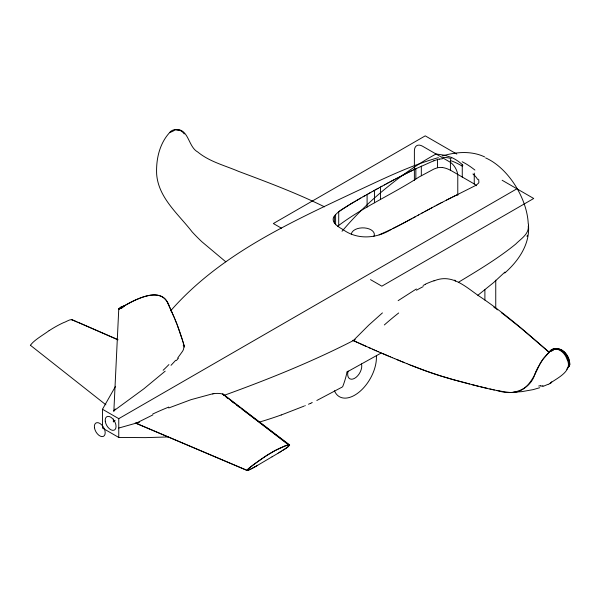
<?xml version="1.0" encoding="UTF-8"?>
<svg xmlns="http://www.w3.org/2000/svg" width="600" height="600" viewBox="0 0 600 600"><rect width="100%" height="100%" fill="white"/><g stroke="black" fill="none" stroke-linecap="round" stroke-linejoin="round"><path stroke-width="0.9" d="M114.667 421.275L113.34 421.793L113.475 418.995M113.835 411.54L118.762 309.053A12.803 7.387 0 0 1 118.988 308.782A12.217 7.058 0 0 1 119.227 308.52A11.715 6.765 0 0 1 119.49 308.272A11.288 6.518 0 0 1 119.76 308.032A10.935 6.315 0 0 1 120.045 307.808A10.658 6.15 0 0 1 120.345 307.59A10.447 6.03 0 0 1 120.66 307.38L124.185 305.918A150.757 87.037 -60 0 1 136.365 299.618L141.382 297.615M567.81 367.673C570.938 365.692 568.373 361.147 567.51 358.267C565.56 352.785 560.332 348.218 554.25 348.84M257.153 462.067L266.737 455.475L275.175 450.533L284.873 446.055L289.597 444.817L287.812 446.963A24.795 14.317 -60 0 1 287.115 447.487L277.785 453.428M551.737 381.855L550.852 382.77M534.998 373.875L535.207 373.335M534.893 374.145C530.602 388.905 513.855 395.76 499.732 391.17M535.312 373.065L535.868 371.715M272.565 456.502L258.337 464.895C241.17 474.862 246.532 469.635 256.673 462.42M535.98 371.445L537.217 368.737M282.525 450.555C290.663 445.86 292.785 442.095 281.655 447.412M72.442 320.19C71.377 318.173 65.895 322.05 63.457 322.688A121.095 69.915 -60 0 0 49.17 330.638M537.48 368.197L542.947 359.265L549.795 351.502A7.935 4.583 0 0 1 554.287 348.69M168.292 436.935L145.613 437.625L118.762 437.445L102.488 428.055L102.488 409.26L115.552 386.295M350.392 204.157C345.255 207.57 339.45 210.337 335.265 214.987C329.1 221.167 337.778 226.673 342.832 229.44C357.315 240.165 376.74 238.605 391.403 229.29M115.215 408.96L113.873 410.783L143.843 388.815L165.195 371.153M177.69 358.035L182.49 351.368A23.737 16.567 -15.7 0 0 183.578 349.178L184.012 345.397M121.297 308.138L121.657 307.95A10.29 5.94 0 0 0 122.948 307.132A10.418 6.015 0 0 0 123.233 306.907A10.62 6.127 0 0 0 123.495 306.675A10.883 6.285 0 0 0 123.743 306.428A11.228 6.48 0 0 0 123.975 306.18A11.64 6.72 0 0 0 124.185 305.918L121.657 307.95A10.447 6.03 0 0 1 121.297 308.138L120.517 308.475A11.288 6.518 0 0 1 120.105 308.632A11.715 6.765 0 0 1 119.677 308.782A12.217 7.058 0 0 1 119.227 308.918A12.803 7.387 0 0 1 118.762 309.053L120.66 307.38A10.305 5.947 0 0 1 122.085 306.63A10.418 6.015 0 0 1 122.468 306.472A10.62 6.127 0 0 1 122.88 306.315A10.883 6.285 0 0 1 123.3 306.173A11.228 6.48 0 0 1 123.735 306.038A11.64 6.72 0 0 1 124.185 305.918C136.913 298.553 163.065 284.993 169.553 307.005C173.295 315.173 176.88 323.43 179.782 331.935M342.03 231.278C356.595 214.058 372.9 198.382 390.66 184.485A290.61 167.782 -60 0 1 436.08 153.983L444.51 155.22L451.268 157.365M552.345 350.58A7.605 4.387 0 0 0 554.168 348.96C560.303 348.668 565.125 353.647 566.947 359.13C573.278 370.793 558.053 377.603 550.095 383.243M175.703 360.293L171.023 365.325M170.595 310.868C220.612 253.755 290.737 222.322 357.923 190.62C384.21 178.433 410.415 165.54 438.39 157.635M355.118 341.43L353.31 340.597L368.678 325.2L382.433 312.9M504.945 272.055L493.605 282.585L477.847 295.298M569.287 366.142C571.545 357.705 562.688 346.125 553.14 349.058A7.335 4.23 0 0 0 550.515 350.572L544.095 357.765A30.428 15.547 -55 0 0 540.225 363.27C534 376.41 527.19 394.23 509.25 392.393C490.605 390.24 472.515 384.562 454.35 379.957M504.743 273.03C518.662 260.865 530.52 243.548 528.382 224.197M337.478 226.395C362.715 207.09 392.408 194.34 418.928 177.075L433.845 169.087A36.293 20.955 0 0 1 434.482 168.825L437.535 167.745A7.23 4.17 0 0 1 440.452 167.43L442.29 167.542M113.34 421.793L115.125 420.263M567.69 368.603L566.618 369.112M398.145 300.653L416.362 288.968M340.237 210.683L338.715 211.77L338.715 225.292M340.365 210.593L349.065 204.96M262.808 458.07C261.375 459.09 239.647 474.097 249.915 469.507M263.37 457.688L266.138 455.865A121.095 69.915 -60 0 1 280.425 447.908L281.017 447.697M49.162 330.593C43.32 334.897 33.735 340.32 30.547 345.173M281.558 451.155L278.933 452.745M350.498 204.09L352.935 202.627M350.7 203.97L358.5 199.365M458.798 282.045C478.305 270.27 497.978 258.51 515.692 244.103C520.537 239.093 529.23 234.015 528.293 226.065M353.843 202.087L355.207 201.285M272.07 456.795L277.868 453.382M356.115 200.752L357.03 200.22M257.655 465.3L257.002 465.683M357.48 199.958L360.78 198.053M102.488 409.26L118.762 418.658L517.192 188.625M341.978 387.15L342.638 386.768A154.05 88.942 60 0 0 347.048 371.947M256.68 465.87L254.858 466.912M359.07 199.035L364.215 196.095M381.315 352.942L347.062 371.962M341.46 387.45L316.822 400.478M363.067 196.748L365.37 195.442M373.987 190.62L364.793 195.772M368.01 193.958L368.925 193.44M369.39 193.185L369.847 192.93M254.565 467.07L254.01 467.385M372.15 191.648L372.608 191.385M370.305 192.667L370.77 192.413M373.53 190.875L375.188 189.953M376.043 189.48L377.175 188.858M375.067 190.02L376.17 189.413M376.92 188.993L378.195 188.295M379.725 187.455L377.94 188.438M253.74 467.535L250.44 469.26M380.865 186.833L379.47 187.597M381.623 186.42L384.645 184.778M381.998 186.218L380.483 187.042L380.483 199.282M414.525 217.155L415.463 216.653M421.298 213.472L422.07 213.053M417.787 215.385L413.13 217.913M418.53 214.98L421.56 213.33M417.322 215.64L418.65 214.913M423.09 212.498L424.995 211.462M413.595 217.665L410.79 219.18M421.815 213.188L423.345 212.355M384.263 184.988L388.185 182.873M385.02 184.575L385.395 184.373M411.263 218.925L408.562 220.38M425.752 211.058L429.54 209.017M424.62 211.673L426.135 210.847M386.153 183.968L386.535 183.765M407.377 221.017L410.325 219.435M427.268 210.24L428.025 209.827M387.082 183.465L393.683 179.955M429.165 209.22L432.675 207.337M407.97 220.702L405.015 222.278M431.025 208.222L434.873 206.167M406.793 221.333L403.83 222.907M392.033 180.825L389.835 181.995M392.58 180.532L394.785 179.37M437.077 205.005L434.325 206.46M404.423 222.593L401.452 224.16M569.123 366.135L569.947 364.507L569.408 361.267M436.522 205.298L438.93 204.03M403.237 223.222L400.38 224.722M394.23 179.663L395.955 178.755M438.18 204.428L440.168 203.377M247.312 470.482L136.035 423.27L152.865 414.9M396.982 178.215L397.395 178.005M395.745 178.868L398.632 177.36M439.965 203.49L442.028 202.41M398.46 225.728L400.86 224.475M440.377 203.272L440.79 203.055M399.9 224.978L392.768 228.615M399.855 176.722L398.43 177.465M441.825 202.522L448.5 199.087M400.35 176.468L402.308 175.462M399.615 176.85L400.59 176.347M552.338 350.572L549.795 351.502A9.57 5.527 0 0 0 550.215 351.397A8.73 5.04 0 0 0 550.995 351.157A7.897 4.56 0 0 0 551.7 350.888A7.38 4.26 0 0 0 552.338 350.572A7.29 4.208 0 0 0 553.815 349.425L554.317 348.728L557.903 348.803A31.65 18.735 -59.1 0 1 562.035 350.197L564.638 352.215L567.067 355.507M397.972 225.975L393.105 228.45M402.06 175.59L404.085 174.555M402.555 175.335L405.112 174.03M447.48 199.605L451.567 197.535M446.46 200.13L446.97 199.868M355.245 339.608C314.483 360.63 271.897 377.918 228.847 393.638A883.148 509.88 0 0 1 223.98 395.37M404.595 174.292L406.132 173.512M405.623 173.775L407.153 172.995M449.018 198.825L450.037 198.308M406.643 173.257L408.18 172.485M450.548 198.053L454.808 195.923M407.662 172.74L409.2 171.975M408.69 172.23L410.963 171.097M452.595 197.025L454.125 196.26M409.71 171.72L411.42 170.873M392.535 228.728L391.972 229.005M411.188 170.985L412.327 170.415M455.265 195.697L455.722 195.472M454.582 196.035L457.095 194.798M412.103 170.528L413.243 169.972M413.018 170.085L414.382 169.41M456.412 195.135L475.995 185.295A34.957 23.295 24.3 0 0 476.58 184.845L478.478 183.188A6.42 4.35 28.4 0 0 478.905 182.243L478.643 179.243M414.158 169.523L433.643 160.837M391.29 229.343L380.805 234.105M548.018 384.338L542.685 386.55M423.127 285.435L425.295 284.407M312.27 402.57L311.678 402.84M311.28 403.013L310.875 403.192M310.478 403.365L308.483 404.235M304.868 405.78L305.272 405.607M304.065 406.118L281.25 414.99M380.475 234.24L379.132 234.78M168.765 407.97L190.928 399.697L211.522 394.095A62.123 41.782 -42.4 0 1 212.678 393.945M120.517 308.475L118.762 309.053M434.482 160.538L437.535 159.555L437.535 167.745M142.38 297.263C148.455 295.245 155.438 293.558 161.535 296.377A35.445 20.46 -60 0 1 166.995 301.635L167.67 302.978M433.995 280.913C451.597 273.368 465.127 286.365 478.56 295.718C503.715 312.465 526.44 332.423 549.165 352.245M353.31 340.597L354.615 340.2M539.73 387.713L533.16 389.625L521.955 391.627L513.127 392.257M139.538 422.183L118.762 428.055M442.043 156.038C455.827 151.913 471.322 150.562 484.665 156.922M138.36 422.827L136.035 423.27M439.373 159.127L442.673 158.7M212.685 393.893L213.788 393.713M183.195 345.705L184.072 345.615M174.593 129.653C178.32 129.075 182.19 130.815 184.267 133.95M499.447 391.11L498.322 390.855M496.627 390.48L498.037 390.795M494.362 389.97L489.847 388.935M487.59 388.41L480.81 386.805M478.56 386.257L471.795 384.585M469.537 384.007L457.162 380.73M456.6 380.58L452.798 379.522A308.707 176.055 0.8 0 1 411.938 365.663L406.643 363.548M453.787 379.8L442.658 376.522M410.737 365.197L425.347 370.748A306.952 175.065 0.8 0 0 442.62 376.567M408.69 364.373L409.717 364.785M406.987 363.69L402.067 361.695M404.595 362.722L394.433 358.545M400.522 361.058L396.457 359.385M392.31 357.668L394.74 358.68M389.888 356.655L392.408 357.705M390.39 356.865L380.257 352.56M388.373 356.017L382.35 353.46M135.225 422.933L246.968 470.385M178.942 130.365L174.398 129.697A7.86 4.537 0 0 0 169.965 132.218C159.472 143.385 155.94 159.368 156.66 174.285C158.512 198 178.477 214.17 192.127 231.877A306.952 174.368 0.6 0 0 201.923 241.792L225.795 261.832M117.773 339.577L72.6 319.957M377.865 351.532L380.347 352.605M375.472 350.498L378.353 351.743M376.365 350.88L352.688 340.312M372.39 349.155L374.37 350.017M77.985 322.305L109.538 336.135M71.475 319.56L76.838 321.907M368.347 347.377L370.718 348.42M110.31 336.472L117.998 339.855M366.457 346.538L360.555 343.897M358.74 343.08L359.647 343.485M357.832 342.668L356.017 341.843M324.51 206.835C296.647 193.132 267.562 182.22 238.515 171.352C224.76 165.45 209.483 161.73 197.715 151.972C187.83 146.663 188.97 127.733 174.795 129.615A7.935 4.583 0 0 1 170.002 132.248M456.81 154.08L425.235 135.855L273.353 223.538L281.452 228.21M502.14 180.255L533.715 198.487L381.84 286.17L370.507 279.63M493.868 307.14L495.112 308.048M496.357 308.955L497.595 309.862M501.293 312.615L503.13 313.995M226.185 397.215L227.565 398.257M231.697 401.385L233.767 402.945M236.528 405.03L239.288 407.115M242.04 409.2L289.567 445.222M288.45 444.825L222.517 393.975A32.002 22.08 -44.3 0 0 213.795 393.668M503.737 314.452L520.71 327.938L549.57 352.688M223.028 394.065L289.65 444.982M30.338 345.218L105.877 404.798M567.158 355.68L568.252 357.975M167.775 303.188L168.12 303.93M168.218 304.147L168.817 305.423M169.012 305.85L169.8 307.553M170.002 307.98L170.587 309.27M170.977 310.132L172.515 313.582M172.898 314.452L174.023 317.07M174.398 317.947L174.765 318.832M175.132 319.71L176.22 322.373M568.298 358.072L569.355 361.087M176.58 323.272L176.933 324.165M177.278 325.065L182.453 340.178M179.94 332.4L180.405 333.81M180.562 334.275L180.87 335.212M181.028 335.685L181.335 336.63M181.485 337.103L182.085 339M182.385 339.945L184.493 347.1M182.678 340.905L182.962 341.858M183.255 342.817L183.885 344.962M495.75 280.178L495.75 308.197M484.897 289.793L484.897 300.067M474.248 173.1L474.248 183.945L450.42 170.19L450.42 159.345M462.263 177.105L462.263 164.58A123.3 71.19 -60 0 0 451.283 157.343M457.778 195.382L457.778 175.958A11.505 6.645 60 0 0 449.64 161.865L422.52 146.205A11.505 6.645 60 0 0 414.382 150.9L414.382 180.51M421.32 166.095L421.32 175.695M415.853 168.697L415.853 178.845M376.418 355.733L376.418 357.593A30.682 17.715 -60 0 1 358.657 392.482A30.682 17.715 -60 0 1 334.455 390.772M374.452 190.365L374.452 202.785M367.095 194.475L367.095 207.09M335.603 214.597L335.603 224.745M334.388 216.173L334.388 223.208M118.762 418.658L118.762 437.445M120.795 308.385A10.883 6.285 0 0 1 120.398 308.55M121.238 308.175A10.62 6.127 0 0 1 120.863 308.347M122.655 307.35A10.23 5.902 0 0 1 122.01 307.763M120.998 307.178A10.238 5.91 0 0 1 121.703 306.803M178.365 358.252A87.832 58.762 -19.2 0 1 176.385 360.54M168.915 364.575A160.477 99.667 -23 0 1 163.132 370.275M485.595 157.905A53.7 31.005 60 0 1 528.24 223.763M527.347 235.23A53.7 31.005 60 0 1 527.04 236.505M281.243 414.952A562.342 459.15 60 0 1 259.5 422.055M384.338 324.952A210.72 101.512 -55.1 0 1 398.678 312.975M416.482 290.228A162.817 104.663 -66 0 1 423.18 286.635M425.287 284.205A134.363 87.787 -67.3 0 1 434.002 280.718M454.755 280.065A3.683 2.228 -61.9 0 1 455.31 281.153M222.495 394.103A1.605 1.117 -46.5 0 1 223.59 395.048M152.76 414.015A228.54 137.58 -36.8 0 1 168.757 407.07M437.467 159.517A6.502 1.695 -10.5 0 1 439.357 159.075M433.763 160.875A34.957 10.065 -9.3 0 1 434.603 160.575M462.165 161.738A69.802 41.295 60 0 1 474.9 170.055M472.942 173.993A20.527 14.79 16.1 0 1 477.63 179.453M450.72 160.65A69.802 37.65 56.9 0 1 462.315 166.192M443.31 157.515A20.288 10.89 -20.5 0 1 451.245 158.715M474.165 183.99A19.117 11.033 0 0 1 476.618 185.73M442.327 167.475A18.885 10.905 0 0 1 450.33 170.243M551.452 382.56A6.127 0.802 -22.9 0 1 548.452 384.3M542.963 385.605A14.58 5.625 -26.8 0 1 540.78 386.257M540.795 385.553A19.62 9.96 -31.9 0 1 538.688 386.018M351.345 234.502A11.505 6.645 0 0 1 364.62 227.933A11.505 6.645 0 0 1 373.815 236.513M462.27 164.678A117.675 67.942 -60 0 1 462.915 165.248M361.485 363.923A9.975 5.76 -60 0 1 354.465 378.405A9.975 5.76 -60 0 1 348.112 371.085M105.27 421.252A7.673 4.433 60 0 0 114.045 430.192A7.673 4.433 60 0 0 112.567 418.627A7.673 4.433 60 0 0 105.27 421.252M94.455 427.732A7.673 4.433 60 0 0 103.328 436.403A7.673 4.433 60 0 0 101.55 424.725A7.673 4.433 60 0 0 94.455 427.732"/></g></svg>
